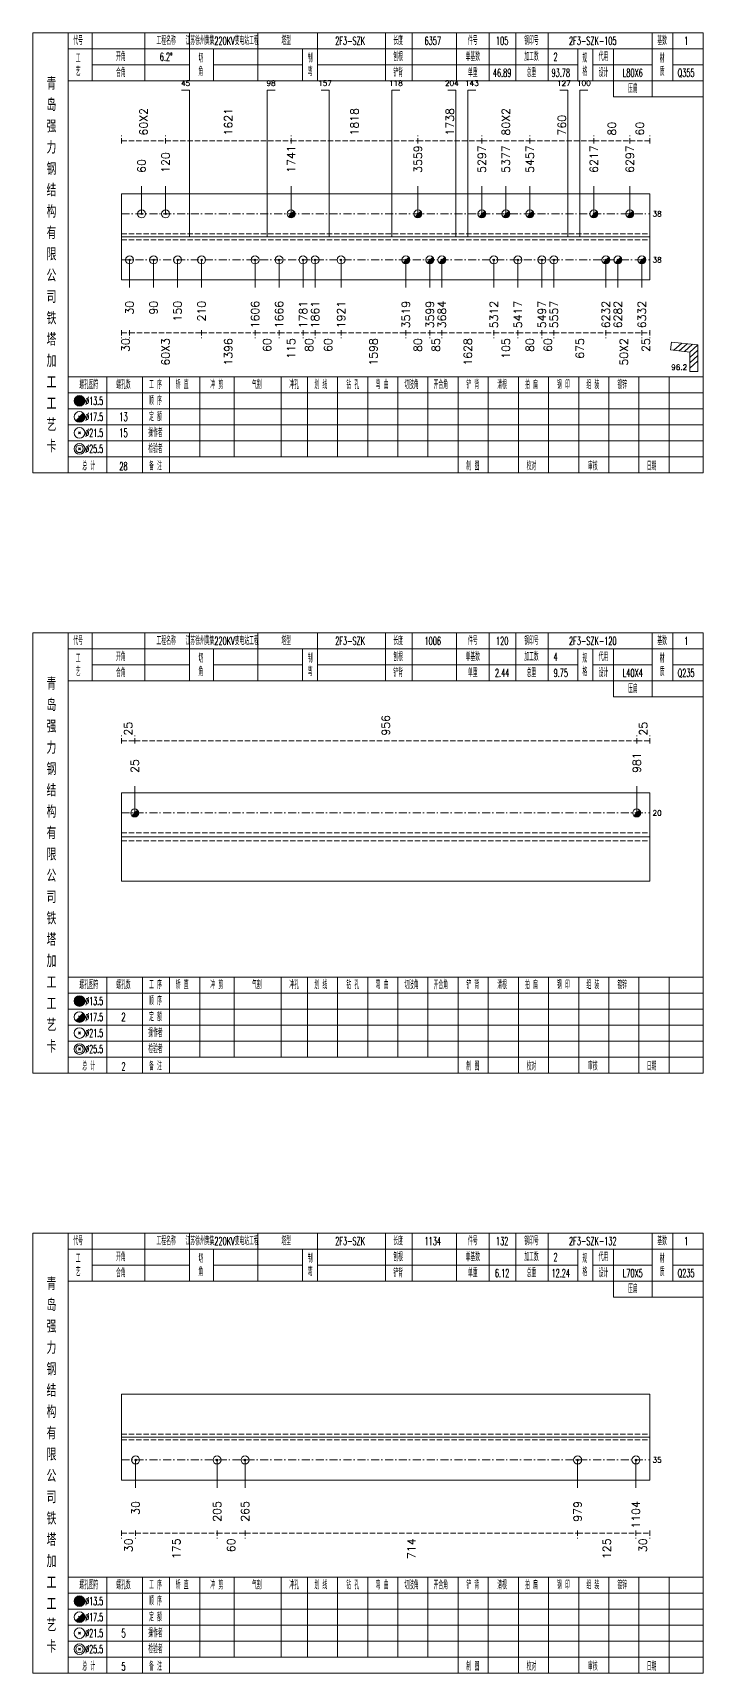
# Model space of a CAD drawing. Extents: x 0 to 4623, y -1159 to 4890.
# Drawn here: x 1246 to 1497, y 4275 to 4890 of the extents above; entities that cross this region are included whole.
import ezdxf
from ezdxf.enums import TextEntityAlignment as Align

# ---------------------------------------------------------------- set-up
doc = ezdxf.new("R2010")
doc.units = 0
doc.header["$MEASUREMENT"] = 0
doc.linetypes.add('一点画线', pattern=[5.2, 3, -1, 0.2, -1])
doc.linetypes.add('虚线', pattern=[2.75, 2, -0.75])
doc.layers.get('0').update_dxf_attribs({"linetype": 'CONTINUOUS', "lineweight": 25})
for name, color, linetype, lineweight in [('1', 7, 'CONTINUOUS', 25), ('2', 7, 'CONTINUOUS', 25), ('4', 7, 'CONTINUOUS', 25), ('5', 7, 'CONTINUOUS', 25)]:
    doc.layers.add(name, color=color, linetype=linetype, lineweight=lineweight)
doc.styles.get("Standard").update_dxf_attribs({"font": 'simplex.shx', "width": 0.7, "height": 3, "bigfont": 'gbhzfs.shx'})

# ---------------------------------------------------------------- blocks, each defined once
blk = doc.blocks.new('孔21.5')
at = {"layer": '5', "color": 7, "linetype": 'Continuous', "lineweight": 13}
for p, q in [((-0.2, -0.2), (0.2, 0.2)), ((-0.2, 0.2), (0.2, -0.2))]:
    blk.add_line(p, q, dxfattribs=at)
blk.add_circle((0, 0), 1, dxfattribs=at)
blk = doc.blocks.new('孔17.5')
at = {"layer": '5', "color": 7, "linetype": 'Continuous', "lineweight": 13}
for p, q in [((-0.707, -0.707), (0.707, 0.707)), ((-0.2, 0.2), (0.2, -0.2))]:
    blk.add_line(p, q, dxfattribs=at)
blk.add_circle((0, 0), 1, dxfattribs=at)
for radius in [0.9, 0.8, 0.7, 0.6, 0.5, 0.4, 0.3, 0.2, 0.1]:
    blk.add_arc((0, 0), radius, 225, 45, dxfattribs=at)

msp = doc.modelspace()

# ---------------------------------------------------------------- linework, layer by layer
at = {"color": 8, "linetype": '虚线', "lineweight": 9}
for p, q in [((1278.9, 4848.5), (1278.9, 4851.5)), ((1278.9, 4849.5), (1295.4, 4849.5)), ((1295.4, 4848.5), (1295.4, 4851.5)), ((1295.4, 4848.5), (1295.4, 4851.5)), ((1295.4, 4849.5), (1342.447, 4849.5)), ((1342.447, 4848.5), (1342.447, 4851.5)), ((1342.447, 4848.5), (1342.447, 4851.5)), ((1342.447, 4849.5), (1390, 4849.5)), ((1390, 4848.5), (1390, 4851.5)), ((1390, 4848.5), (1390, 4851.5)), ((1390, 4849.5), (1414, 4849.5)), ((1414, 4848.5), (1414, 4851.5)), ((1414, 4848.5), (1414, 4851.5)), ((1414, 4849.5), (1432, 4849.5)), ((1432, 4848.5), (1432, 4851.5)), ((1432, 4848.5), (1432, 4851.5)), ((1432, 4849.5), (1456, 4849.5)), ((1456, 4848.5), (1456, 4851.5)), ((1456, 4848.5), (1456, 4851.5)), ((1456, 4849.5), (1469.5, 4849.5)), ((1469.5, 4848.5), (1469.5, 4851.5)), ((1469.5, 4848.5), (1469.5, 4851.5)), ((1469.5, 4849.5), (1477, 4849.5)), ((1477, 4848.5), (1477, 4851.5)), ((1278.9, 4778.5), (1278.9, 4775.5)), ((1278.9, 4777.5), (1281.9, 4777.5)), ((1281.9, 4778.5), (1281.9, 4775.5)), ((1281.9, 4778.5), (1281.9, 4775.5)), ((1281.9, 4777.5), (1308.9, 4777.5)), ((1308.9, 4778.5), (1308.9, 4775.5)), ((1308.9, 4778.5), (1308.9, 4775.5)), ((1308.9, 4777.5), (1328.947, 4777.5)), ((1328.947, 4778.5), (1328.947, 4775.5)), ((1328.947, 4778.5), (1328.947, 4775.5)), ((1328.947, 4777.5), (1337.947, 4777.5)), ((1337.947, 4778.5), (1337.947, 4775.5)), ((1337.947, 4778.5), (1337.947, 4775.5)), ((1337.947, 4777.5), (1346.947, 4777.5)), ((1346.947, 4778.5), (1346.947, 4775.5)), ((1346.947, 4778.5), (1346.947, 4775.5)), ((1346.947, 4777.5), (1351.447, 4777.5)), ((1351.447, 4778.5), (1351.447, 4775.5)), ((1351.447, 4778.5), (1351.447, 4775.5)), ((1351.447, 4777.5), (1361.197, 4777.5)), ((1361.197, 4778.5), (1361.197, 4775.5)), ((1361.197, 4778.5), (1361.197, 4775.5)), ((1361.197, 4777.5), (1385.5, 4777.5)), ((1385.5, 4778.5), (1385.5, 4775.5)), ((1385.5, 4778.5), (1385.5, 4775.5)), ((1385.5, 4777.5), (1394.5, 4777.5)), ((1394.5, 4778.5), (1394.5, 4775.5)), ((1394.5, 4778.5), (1394.5, 4775.5)), ((1394.5, 4777.5), (1399, 4777.5)), ((1399, 4778.5), (1399, 4775.5)), ((1399, 4778.5), (1399, 4775.5)), ((1399, 4777.5), (1418.5, 4777.5)), ((1418.5, 4778.5), (1418.5, 4775.5)), ((1418.5, 4778.5), (1418.5, 4775.5)), ((1418.5, 4777.5), (1427.5, 4777.5)), ((1427.5, 4778.5), (1427.5, 4775.5)), ((1427.5, 4778.5), (1427.5, 4775.5)), ((1427.5, 4777.5), (1436.5, 4777.5)), ((1436.5, 4778.5), (1436.5, 4775.5)), ((1436.5, 4778.5), (1436.5, 4775.5)), ((1436.5, 4777.5), (1441, 4777.5)), ((1441, 4778.5), (1441, 4775.5)), ((1441, 4778.5), (1441, 4775.5)), ((1441, 4777.5), (1460.5, 4777.5)), ((1460.5, 4778.5), (1460.5, 4775.5)), ((1460.5, 4778.5), (1460.5, 4775.5)), ((1460.5, 4777.5), (1474, 4777.5)), ((1474, 4778.5), (1474, 4775.5)), ((1474, 4778.5), (1474, 4775.5)), ((1474, 4777.5), (1477, 4777.5)), ((1477, 4778.5), (1477, 4775.5)), ((1278.9, 4623.5), (1278.9, 4626.5)), ((1283.823, 4623.5), (1283.823, 4626.5)), ((1283.823, 4623.5), (1283.823, 4626.5)), ((1472.077, 4623.5), (1472.077, 4626.5)), ((1472.077, 4623.5), (1472.077, 4626.5)), ((1477, 4623.5), (1477, 4626.5)), ((1278.9, 4624.5), (1283.823, 4624.5)), ((1283.823, 4624.5), (1472.077, 4624.5)), ((1472.077, 4624.5), (1477, 4624.5)), ((1278.9, 4328.5), (1278.9, 4325.5)), ((1278.9, 4327.5), (1284.141, 4327.5)), ((1284.141, 4328.5), (1284.141, 4325.5)), ((1284.141, 4328.5), (1284.141, 4325.5)), ((1284.141, 4327.5), (1314.712, 4327.5)), ((1314.712, 4328.5), (1314.712, 4325.5)), ((1314.712, 4328.5), (1314.712, 4325.5)), ((1314.712, 4327.5), (1325.193, 4327.5)), ((1325.193, 4328.5), (1325.193, 4325.5)), ((1325.193, 4328.5), (1325.193, 4325.5)), ((1325.193, 4327.5), (1449.923, 4327.5)), ((1449.923, 4328.5), (1449.923, 4325.5)), ((1449.923, 4328.5), (1449.923, 4325.5)), ((1449.923, 4327.5), (1471.759, 4327.5)), ((1471.759, 4328.5), (1471.759, 4325.5)), ((1471.759, 4328.5), (1471.759, 4325.5)), ((1471.759, 4327.5), (1477, 4327.5)), ((1477, 4328.5), (1477, 4325.5))]:
    msp.add_line(p, q, dxfattribs=at)
at = {"color": 7, "linetype": 'Continuous', "lineweight": 18}
for p, q in [((1278.9, 4829.625), (1278.9, 4797.375)), ((1278.9, 4829.625), (1477, 4829.625)), ((1477, 4829.625), (1477, 4797.375)), ((1278.9, 4813.5), (1477, 4813.5)), ((1278.9, 4605), (1278.9, 4572)), ((1278.9, 4605), (1477, 4605)), ((1477, 4605), (1477, 4572)), ((1278.9, 4588.5), (1477, 4588.5)), ((1278.9, 4379.571), (1278.9, 4347.429)), ((1278.9, 4379.571), (1477, 4379.571)), ((1477, 4379.571), (1477, 4347.429)), ((1278.9, 4363.5), (1477, 4363.5))]:
    msp.add_line(p, q, dxfattribs=at)
at = {"color": 7, "linetype": 'Continuous', "lineweight": 13}
for p, q in [((1286.4, 4822.125), (1286.4, 4832.5)), ((1295.4, 4822.125), (1295.4, 4832.5)), ((1342.447, 4822.125), (1342.447, 4832.5)), ((1390, 4822.125), (1390, 4832.5)), ((1414, 4822.125), (1414, 4832.5)), ((1423, 4822.125), (1423, 4832.5)), ((1432, 4822.125), (1432, 4832.5)), ((1456, 4822.125), (1456, 4832.5)), ((1469.5, 4822.125), (1469.5, 4832.5)), ((1281.9, 4804.875), (1281.9, 4794.5)), ((1290.9, 4804.875), (1290.9, 4794.5)), ((1299.9, 4804.875), (1299.9, 4794.5)), ((1308.9, 4804.875), (1308.9, 4794.5)), ((1328.947, 4804.875), (1328.947, 4794.5)), ((1337.947, 4804.875), (1337.947, 4794.5)), ((1346.947, 4804.875), (1346.947, 4794.5)), ((1351.447, 4804.875), (1351.447, 4794.5)), ((1361.197, 4804.875), (1361.197, 4794.5)), ((1385.5, 4804.875), (1385.5, 4794.5)), ((1394.5, 4804.875), (1394.5, 4794.5)), ((1399, 4804.875), (1399, 4794.5)), ((1418.5, 4804.875), (1418.5, 4794.5)), ((1427.5, 4804.875), (1427.5, 4794.5)), ((1436.5, 4804.875), (1436.5, 4794.5)), ((1441, 4804.875), (1441, 4794.5)), ((1460.5, 4804.875), (1460.5, 4794.5)), ((1465, 4804.875), (1465, 4794.5)), ((1474, 4804.875), (1474, 4794.5)), ((1283.823, 4597.5), (1283.823, 4607.5)), ((1472.077, 4597.5), (1472.077, 4607.5)), ((1284.141, 4354.929), (1284.141, 4344.5)), ((1314.712, 4354.929), (1314.712, 4344.5)), ((1325.193, 4354.929), (1325.193, 4344.5)), ((1449.923, 4354.929), (1449.923, 4344.5)), ((1471.759, 4354.929), (1471.759, 4344.5))]:
    msp.add_line(p, q, dxfattribs=at)
at = {"color": 3, "linetype": '一点画线', "lineweight": 13}
for p, q in [((1278.9, 4822.125), (1477, 4822.125)), ((1278.9, 4804.875), (1477, 4804.875)), ((1278.9, 4597.5), (1477, 4597.5)), ((1278.9, 4354.929), (1477, 4354.929))]:
    msp.add_line(p, q, dxfattribs=at)
at = {"color": 1, "linetype": '虚线', "lineweight": 18}
for p, q in [((1278.9, 4814.625), (1477, 4814.625)), ((1278.9, 4812.375), (1477, 4812.375)), ((1278.9, 4590), (1477, 4590)), ((1278.9, 4587), (1477, 4587)), ((1278.9, 4364.571), (1477, 4364.571)), ((1278.9, 4362.429), (1477, 4362.429))]:
    msp.add_line(p, q, dxfattribs=at)
at = {"layer": '1', "color": 7, "linetype": 'Continuous', "lineweight": 18}
for p, q in [((1278.9, 4797.375), (1477, 4797.375)), ((1278.9, 4572), (1477, 4572)), ((1278.9, 4347.429), (1477, 4347.429))]:
    msp.add_line(p, q, dxfattribs=at)
at = {"layer": '2', "color": 7, "linetype": 'Continuous', "lineweight": 13}
for p, q in [((1304.4, 4868.5), (1301.4, 4868.5)), ((1304.4, 4813.5), (1304.4, 4868.5)), ((1333.447, 4813.5), (1333.447, 4868.5)), ((1333.447, 4868.5), (1336.447, 4868.5)), ((1356.697, 4868.5), (1353.697, 4868.5)), ((1356.697, 4813.5), (1356.697, 4868.5)), ((1380.25, 4813.5), (1380.25, 4868.5)), ((1380.25, 4868.5), (1383.25, 4868.5)), ((1404.25, 4868.5), (1401.25, 4868.5)), ((1404.25, 4813.5), (1404.25, 4868.5)), ((1408.75, 4813.5), (1408.75, 4868.5)), ((1408.75, 4868.5), (1411.75, 4868.5)), ((1446.25, 4868.5), (1443.25, 4868.5)), ((1446.25, 4813.5), (1446.25, 4868.5)), ((1450.75, 4813.5), (1450.75, 4868.5)), ((1450.75, 4868.5), (1453.75, 4868.5)), ((1485.058, 4774.08), (1484.734, 4771.098)), ((1495, 4773), (1485.058, 4774.08)), ((1486.035, 4770.956), (1489.035, 4773.648)), ((1488.023, 4770.74), (1491.023, 4773.432)), ((1490.012, 4770.524), (1493.012, 4773.216)), ((1492, 4770.308), (1495, 4773)), ((1495, 4763), (1495, 4773)), ((1484.734, 4771.098), (1492, 4770.308)), ((1492, 4768.308), (1495, 4771)), ((1492, 4770.308), (1492, 4763)), ((1492, 4766.308), (1495, 4769)), ((1492, 4764.308), (1495, 4767)), ((1492, 4763), (1495, 4763))]:
    msp.add_line(p, q, dxfattribs=at)
at = {"layer": '4', "color": 1, "linetype": 'Continuous', "lineweight": 18}
for p, q in [((1258.9, 4725), (1258.9, 4890)), ((1267.8, 4872), (1267.8, 4890)), ((1287.6, 4872), (1287.6, 4890)), ((1304.4, 4872), (1304.4, 4890)), ((1330, 4872), (1330, 4890)), ((1352.3, 4872), (1352.3, 4890)), ((1377.8, 4872), (1377.8, 4890)), ((1387.8, 4872), (1387.8, 4890)), ((1404.5, 4872), (1404.5, 4890)), ((1416.7, 4872), (1416.7, 4890)), ((1426.7, 4872), (1426.7, 4890)), ((1438.9, 4872), (1438.9, 4890)), ((1477.8, 4866), (1477.8, 4890)), ((1485.6, 4872), (1485.6, 4890)), ((1258.9, 4884), (1497, 4884)), ((1313.4, 4872), (1313.4, 4884)), ((1346.7, 4872), (1346.7, 4884)), ((1450, 4872), (1450, 4884)), ((1455.6, 4872), (1455.6, 4884)), ((1463.4, 4866), (1463.4, 4884)), ((1267.8, 4878), (1304.4, 4878)), ((1313.4, 4878), (1346.7, 4878)), ((1352.3, 4878), (1450, 4878)), ((1455.6, 4878), (1477.8, 4878)), ((1485.6, 4878), (1497, 4878)), ((1258.9, 4872), (1497, 4872)), ((1463.4, 4866), (1497, 4866)), ((1258.9, 4761), (1497, 4761)), ((1273.4, 4725), (1273.4, 4761)), ((1286.7, 4725), (1286.7, 4761)), ((1296.8, 4725), (1296.8, 4761)), ((1308.2, 4731), (1308.2, 4761)), ((1321.1, 4731), (1321.1, 4761)), ((1338.7, 4731), (1338.7, 4761)), ((1348.6, 4731), (1348.6, 4761)), ((1359.9, 4731), (1359.9, 4761)), ((1371.2, 4731), (1371.2, 4761)), ((1382.5, 4731), (1382.5, 4761)), ((1393.7, 4731), (1393.7, 4761)), ((1405.1, 4731), (1405.1, 4761)), ((1416.4, 4731), (1416.4, 4761)), ((1427.7, 4731), (1427.7, 4761)), ((1439, 4731), (1439, 4761)), ((1450.3, 4731), (1450.3, 4761)), ((1461.6, 4731), (1461.6, 4761)), ((1472.9, 4731), (1472.9, 4761)), ((1484.2, 4731), (1484.2, 4761)), ((1258.9, 4755), (1497, 4755)), ((1258.9, 4749), (1497, 4749)), ((1258.9, 4743), (1497, 4743)), ((1258.9, 4737), (1497, 4737)), ((1258.9, 4731), (1497, 4731)), ((1405.1, 4725), (1405.1, 4731)), ((1416.4, 4725), (1416.4, 4731)), ((1427.7, 4725), (1427.7, 4731)), ((1439, 4725), (1439, 4731)), ((1450.3, 4725), (1450.3, 4731)), ((1461.6, 4725), (1461.6, 4731)), ((1472.9, 4725), (1472.9, 4731)), ((1484.2, 4725), (1484.2, 4731)), ((1258.9, 4500), (1258.9, 4665)), ((1267.8, 4647), (1267.8, 4665)), ((1287.6, 4647), (1287.6, 4665)), ((1304.4, 4647), (1304.4, 4665)), ((1330, 4647), (1330, 4665)), ((1352.3, 4647), (1352.3, 4665)), ((1377.8, 4647), (1377.8, 4665)), ((1387.8, 4647), (1387.8, 4665)), ((1404.5, 4647), (1404.5, 4665)), ((1416.7, 4647), (1416.7, 4665)), ((1426.7, 4647), (1426.7, 4665)), ((1438.9, 4647), (1438.9, 4665)), ((1477.8, 4641), (1477.8, 4665)), ((1485.6, 4647), (1485.6, 4665)), ((1258.9, 4659), (1497, 4659)), ((1313.4, 4647), (1313.4, 4659)), ((1346.7, 4647), (1346.7, 4659)), ((1450, 4647), (1450, 4659)), ((1455.6, 4647), (1455.6, 4659)), ((1463.4, 4641), (1463.4, 4659)), ((1267.8, 4653), (1304.4, 4653)), ((1313.4, 4653), (1346.7, 4653)), ((1352.3, 4653), (1450, 4653)), ((1455.6, 4653), (1477.8, 4653)), ((1485.6, 4653), (1497, 4653)), ((1258.9, 4647), (1497, 4647)), ((1463.4, 4641), (1497, 4641)), ((1258.9, 4536), (1497, 4536)), ((1273.4, 4500), (1273.4, 4536)), ((1286.7, 4500), (1286.7, 4536)), ((1296.8, 4500), (1296.8, 4536)), ((1308.2, 4506), (1308.2, 4536)), ((1321.1, 4506), (1321.1, 4536)), ((1338.7, 4506), (1338.7, 4536)), ((1348.6, 4506), (1348.6, 4536)), ((1359.9, 4506), (1359.9, 4536)), ((1371.2, 4506), (1371.2, 4536)), ((1382.5, 4506), (1382.5, 4536)), ((1393.7, 4506), (1393.7, 4536)), ((1405.1, 4506), (1405.1, 4536)), ((1416.4, 4506), (1416.4, 4536)), ((1427.7, 4506), (1427.7, 4536)), ((1439, 4506), (1439, 4536)), ((1450.3, 4506), (1450.3, 4536)), ((1461.6, 4506), (1461.6, 4536)), ((1472.9, 4506), (1472.9, 4536)), ((1484.2, 4506), (1484.2, 4536)), ((1258.9, 4530), (1497, 4530)), ((1258.9, 4524), (1497, 4524)), ((1258.9, 4518), (1497, 4518)), ((1258.9, 4512), (1497, 4512)), ((1258.9, 4506), (1497, 4506)), ((1405.1, 4500), (1405.1, 4506)), ((1416.4, 4500), (1416.4, 4506)), ((1427.7, 4500), (1427.7, 4506)), ((1439, 4500), (1439, 4506)), ((1450.3, 4500), (1450.3, 4506)), ((1461.6, 4500), (1461.6, 4506)), ((1472.9, 4500), (1472.9, 4506)), ((1484.2, 4500), (1484.2, 4506)), ((1258.9, 4275), (1258.9, 4440)), ((1267.8, 4422), (1267.8, 4440)), ((1287.6, 4422), (1287.6, 4440)), ((1304.4, 4422), (1304.4, 4440)), ((1330, 4422), (1330, 4440)), ((1352.3, 4422), (1352.3, 4440)), ((1377.8, 4422), (1377.8, 4440)), ((1387.8, 4422), (1387.8, 4440)), ((1404.5, 4422), (1404.5, 4440)), ((1416.7, 4422), (1416.7, 4440)), ((1426.7, 4422), (1426.7, 4440)), ((1438.9, 4422), (1438.9, 4440)), ((1477.8, 4416), (1477.8, 4440)), ((1485.6, 4422), (1485.6, 4440)), ((1258.9, 4434), (1497, 4434)), ((1267.8, 4428), (1304.4, 4428)), ((1313.4, 4422), (1313.4, 4434)), ((1313.4, 4428), (1346.7, 4428)), ((1346.7, 4422), (1346.7, 4434)), ((1352.3, 4428), (1450, 4428)), ((1450, 4422), (1450, 4434)), ((1455.6, 4422), (1455.6, 4434)), ((1455.6, 4428), (1477.8, 4428)), ((1463.4, 4416), (1463.4, 4434)), ((1485.6, 4428), (1497, 4428)), ((1258.9, 4422), (1497, 4422)), ((1463.4, 4416), (1497, 4416)), ((1258.9, 4311), (1497, 4311)), ((1258.9, 4305), (1497, 4305)), ((1273.4, 4275), (1273.4, 4311)), ((1286.7, 4275), (1286.7, 4311)), ((1296.8, 4275), (1296.8, 4311)), ((1308.2, 4281), (1308.2, 4311)), ((1321.1, 4281), (1321.1, 4311)), ((1338.7, 4281), (1338.7, 4311)), ((1348.6, 4281), (1348.6, 4311)), ((1359.9, 4281), (1359.9, 4311)), ((1371.2, 4281), (1371.2, 4311)), ((1382.5, 4281), (1382.5, 4311)), ((1393.7, 4281), (1393.7, 4311)), ((1405.1, 4281), (1405.1, 4311)), ((1416.4, 4281), (1416.4, 4311)), ((1427.7, 4281), (1427.7, 4311)), ((1439, 4281), (1439, 4311)), ((1450.3, 4281), (1450.3, 4311)), ((1461.6, 4281), (1461.6, 4311)), ((1472.9, 4281), (1472.9, 4311)), ((1484.2, 4281), (1484.2, 4311)), ((1258.9, 4299), (1497, 4299)), ((1258.9, 4293), (1497, 4293)), ((1258.9, 4287), (1497, 4287)), ((1258.9, 4281), (1497, 4281)), ((1405.1, 4275), (1405.1, 4281)), ((1416.4, 4275), (1416.4, 4281)), ((1427.7, 4275), (1427.7, 4281)), ((1439, 4275), (1439, 4281)), ((1450.3, 4275), (1450.3, 4281)), ((1461.6, 4275), (1461.6, 4281)), ((1472.9, 4275), (1472.9, 4281)), ((1484.2, 4275), (1484.2, 4281))]:
    msp.add_line(p, q, dxfattribs=at)
at = {"layer": '4', "color": 7, "linetype": 'Continuous', "lineweight": 13}
for p, q in [((1262.9, 4751.8), (1263.3, 4752.2)), ((1263.3, 4751.8), (1262.9, 4752.2)), ((1261.686, 4744.586), (1264.514, 4747.414)), ((1262.7, 4746.4), (1263.5, 4745.6)), ((1262.7, 4739.6), (1263.5, 4740.4)), ((1262.7, 4740.4), (1263.5, 4739.6)), ((1262.7, 4733.6), (1263.5, 4734.4)), ((1262.7, 4734.4), (1263.5, 4733.6)), ((1262.9, 4526.8), (1263.3, 4527.2)), ((1263.3, 4526.8), (1262.9, 4527.2)), ((1261.686, 4519.586), (1264.514, 4522.414)), ((1262.7, 4521.4), (1263.5, 4520.6)), ((1262.7, 4514.6), (1263.5, 4515.4)), ((1262.7, 4515.4), (1263.5, 4514.6)), ((1262.7, 4508.6), (1263.5, 4509.4)), ((1262.7, 4509.4), (1263.5, 4508.6)), ((1262.9, 4301.8), (1263.3, 4302.2)), ((1263.3, 4301.8), (1262.9, 4302.2)), ((1261.686, 4294.586), (1264.514, 4297.414)), ((1262.7, 4296.4), (1263.5, 4295.6)), ((1262.7, 4289.6), (1263.5, 4290.4)), ((1262.7, 4290.4), (1263.5, 4289.6)), ((1262.7, 4283.6), (1263.5, 4284.4)), ((1262.7, 4284.4), (1263.5, 4283.6))]:
    msp.add_line(p, q, dxfattribs=at)
at = {"layer": '4', "color": 1, "linetype": 'Continuous', "lineweight": 18}
for points in [[(1245.6, 4890), (1245.6, 4725), (1497, 4725), (1497, 4890)], [(1245.6, 4665), (1245.6, 4500), (1497, 4500), (1497, 4665)], [(1245.6, 4440), (1245.6, 4275), (1497, 4275), (1497, 4440)]]:
    msp.add_lwpolyline(points, close=True, dxfattribs=at)
at = {"layer": '4', "color": 7, "linetype": 'Continuous', "lineweight": 13}
for centre, radius in [((1263.1, 4752), 2), ((1263.1, 4746), 2), ((1263.1, 4752), 1.8), ((1263.1, 4752), 1.6), ((1263.1, 4752), 1.4), ((1263.1, 4752), 1.2), ((1263.1, 4752), 1), ((1263.1, 4752), 0.8), ((1263.1, 4752), 0.6), ((1263.1, 4752), 0.4), ((1263.1, 4752), 0.2), ((1263.1, 4740), 2), ((1263.1, 4734), 2), ((1263.1, 4734), 1.4), ((1263.1, 4527), 2), ((1263.1, 4527), 1.8), ((1263.1, 4527), 1.6), ((1263.1, 4527), 1.4), ((1263.1, 4527), 1.2), ((1263.1, 4527), 1), ((1263.1, 4527), 0.8), ((1263.1, 4527), 0.6), ((1263.1, 4527), 0.4), ((1263.1, 4527), 0.2), ((1263.1, 4521), 2), ((1263.1, 4515), 2), ((1263.1, 4509), 2), ((1263.1, 4509), 1.4), ((1263.1, 4302), 2), ((1263.1, 4302), 1.8), ((1263.1, 4302), 1.6), ((1263.1, 4302), 1.4), ((1263.1, 4302), 1.2), ((1263.1, 4302), 1), ((1263.1, 4302), 0.8), ((1263.1, 4302), 0.6), ((1263.1, 4302), 0.4), ((1263.1, 4302), 0.2), ((1263.1, 4296), 2), ((1263.1, 4290), 2), ((1263.1, 4284), 2), ((1263.1, 4284), 1.4)]:
    msp.add_circle(centre, radius, dxfattribs=at)
for centre, radius in [((1263.1, 4746), 1.8), ((1263.1, 4746), 1.6), ((1263.1, 4746), 1.4), ((1263.1, 4746), 1.2), ((1263.1, 4746), 1), ((1263.1, 4746), 0.8), ((1263.1, 4746), 0.6), ((1263.1, 4746), 0.4), ((1263.1, 4746), 0.2), ((1263.1, 4521), 1.8), ((1263.1, 4521), 1.6), ((1263.1, 4521), 1.4), ((1263.1, 4521), 1.2), ((1263.1, 4521), 1), ((1263.1, 4521), 0.8), ((1263.1, 4521), 0.6), ((1263.1, 4521), 0.4), ((1263.1, 4521), 0.2), ((1263.1, 4296), 1.8), ((1263.1, 4296), 1.6), ((1263.1, 4296), 1.4), ((1263.1, 4296), 1.2), ((1263.1, 4296), 1), ((1263.1, 4296), 0.8), ((1263.1, 4296), 0.6), ((1263.1, 4296), 0.4), ((1263.1, 4296), 0.2)]:
    msp.add_arc(centre, radius, 225, 45, dxfattribs=at)

# ---------------------------------------------------------------- block references
at = {"color": 7, "linetype": 'Continuous', "lineweight": 13, "xscale": 1.5, "yscale": 1.5, "zscale": 1.5}
for name, p in [('孔21.5', (1286.4, 4822.125)), ('孔21.5', (1295.4, 4822.125)), ('孔17.5', (1342.447, 4822.125)), ('孔17.5', (1390, 4822.125)), ('孔17.5', (1414, 4822.125)), ('孔17.5', (1423, 4822.125)), ('孔17.5', (1432, 4822.125)), ('孔17.5', (1456, 4822.125)), ('孔17.5', (1469.5, 4822.125)), ('孔17.5', (1283.823, 4597.5)), ('孔17.5', (1472.077, 4597.5))]:
    msp.add_blockref(name, p, dxfattribs=at)
at = {"layer": '1', "color": 7, "linetype": 'Continuous', "lineweight": 13, "xscale": 1.5, "yscale": 1.5, "zscale": 1.5}
for name, p in [('孔21.5', (1281.9, 4804.875)), ('孔21.5', (1290.9, 4804.875)), ('孔21.5', (1299.9, 4804.875)), ('孔21.5', (1308.9, 4804.875)), ('孔21.5', (1328.947, 4804.875)), ('孔21.5', (1337.947, 4804.875)), ('孔21.5', (1346.947, 4804.875)), ('孔21.5', (1351.447, 4804.875)), ('孔21.5', (1361.197, 4804.875)), ('孔17.5', (1385.5, 4804.875)), ('孔17.5', (1394.5, 4804.875)), ('孔17.5', (1399, 4804.875)), ('孔21.5', (1418.5, 4804.875)), ('孔21.5', (1427.5, 4804.875)), ('孔21.5', (1436.5, 4804.875)), ('孔21.5', (1441, 4804.875)), ('孔17.5', (1460.5, 4804.875)), ('孔17.5', (1465, 4804.875)), ('孔17.5', (1474, 4804.875)), ('孔21.5', (1284.141, 4354.929)), ('孔21.5', (1314.712, 4354.929)), ('孔21.5', (1325.193, 4354.929)), ('孔21.5', (1449.923, 4354.929)), ('孔21.5', (1471.759, 4354.929))]:
    msp.add_blockref(name, p, dxfattribs=at)

# ---------------------------------------------------------------- texts
at = {"color": 8, "linetype": 'Continuous', "lineweight": 9}
for s, p in [('60X2', (1287.15, 4851.5)), ('1621', (1318.923, 4851.5)), ('1818', (1366.223, 4851.5)), ('1738', (1402, 4851.5)), ('80X2', (1423, 4851.5)), ('760', (1444, 4851.5)), ('80', (1462.75, 4851.5)), ('60', (1473.25, 4851.5)), ('25', (1281.361, 4626.5)), ('956', (1377.95, 4626.5)), ('25', (1474.539, 4626.5))]:
    msp.add_text(s, height=3, rotation=90, dxfattribs=at).set_placement(p, align=Align.MIDDLE_LEFT)
at = {"color": 7, "linetype": 'Continuous', "lineweight": 13}
for s, p in [('1741', (1342.447, 4837.5)), ('3559', (1390, 4837.5)), ('5297', (1414, 4837.5)), ('5377', (1423, 4837.5)), ('5457', (1432, 4837.5)), ('6217', (1456, 4837.5)), ('6297', (1469.5, 4837.5)), ('60', (1286.4, 4837.5)), ('120', (1295.4, 4837.5)), ('981', (1472.077, 4612.5)), ('25', (1283.823, 4612.5))]:
    msp.add_text(s, height=3, rotation=90, dxfattribs=at).set_placement(p, align=Align.MIDDLE_LEFT)
for s, p in [('38', (1478, 4822.125)), ('38', (1478, 4804.875)), ('20', (1478, 4597.5)), ('35', (1478, 4354.929))]:
    msp.add_text(s, height=2, dxfattribs=at).set_placement(p, align=Align.MIDDLE_LEFT)
at = {"color": 8, "linetype": 'Continuous', "lineweight": 9}
for s, p in [('30', (1280.4, 4775.5)), ('60X3', (1295.4, 4775.5)), ('1396', (1318.923, 4775.5)), ('60', (1333.447, 4775.5)), ('115', (1342.447, 4775.5)), ('80', (1349.197, 4775.5)), ('60', (1356.322, 4775.5)), ('1598', (1373.348, 4775.5)), ('80', (1390, 4775.5)), ('85', (1396.75, 4775.5)), ('1628', (1408.75, 4775.5)), ('105', (1423, 4775.5)), ('80', (1432, 4775.5)), ('60', (1438.75, 4775.5)), ('675', (1450.75, 4775.5)), ('50X2', (1467.25, 4775.5)), ('25', (1475.5, 4775.5)), ('30', (1281.52, 4325.5)), ('175', (1299.426, 4325.5)), ('60', (1319.952, 4325.5)), ('714', (1387.558, 4325.5)), ('125', (1460.841, 4325.5)), ('30', (1474.38, 4325.5))]:
    msp.add_text(s, height=3, rotation=90, dxfattribs=at).set_placement(p, align=Align.MIDDLE_RIGHT)
at = {"layer": '1', "color": 7, "linetype": 'Continuous', "lineweight": 13}
for s, p in [('30', (1281.9, 4789.5)), ('90', (1290.9, 4789.5)), ('150', (1299.9, 4789.5)), ('210', (1308.9, 4789.5)), ('1606', (1328.947, 4789.5)), ('1666', (1337.947, 4789.5)), ('1781', (1346.947, 4789.5)), ('1861', (1351.447, 4789.5)), ('1921', (1361.197, 4789.5)), ('3519', (1385.5, 4789.5)), ('3599', (1394.5, 4789.5)), ('3684', (1399, 4789.5)), ('5312', (1418.5, 4789.5)), ('5417', (1427.5, 4789.5)), ('5497', (1436.5, 4789.5)), ('5557', (1441, 4789.5)), ('6232', (1460.5, 4789.5)), ('6282', (1465, 4789.5)), ('6332', (1474, 4789.5)), ('30', (1284.141, 4339.5)), ('205', (1314.712, 4339.5)), ('265', (1325.193, 4339.5)), ('979', (1449.923, 4339.5)), ('1104', (1471.759, 4339.5))]:
    msp.add_text(s, height=3, rotation=90, dxfattribs=at).set_placement(p, align=Align.MIDDLE_RIGHT)
at = {"layer": '2', "color": 7, "linetype": 'Continuous', "lineweight": 13}
for s, p in [('45', (1302.9, 4869.5)), ('98', (1334.947, 4869.5)), ('157', (1355.197, 4869.5)), ('118', (1381.75, 4869.5)), ('204', (1402.75, 4869.5)), ('143', (1410.25, 4869.5)), ('127', (1444.75, 4869.5)), ('100', (1452.25, 4869.5))]:
    msp.add_text(s, height=2, dxfattribs=at).set_placement(p, align=Align.BOTTOM_CENTER)
msp.add_text('96.2', height=2, dxfattribs=at).set_placement((1491, 4763), align=Align.BOTTOM_RIGHT)
at = {"layer": '4', "color": 1, "linetype": 'Continuous', "lineweight": 13}
for s, height, width, p in [('代号', 3, 0.6, (1262.6, 4887)), ('工程名称', 3, 0.6, (1295.6, 4887)), ('江苏徐州黄集220KV变电站工程', 3, 0.6, (1316.6, 4887)), ('塔型', 3, 0.6, (1340.6, 4887)), ('2F3-SZK', 3, 0.6, (1364.6, 4887)), ('长度', 3, 0.6, (1382.6, 4887)), ('6357', 3, 0.6, (1395.6, 4887)), ('件号', 3, 0.6, (1410.6, 4887)), ('105', 3, 0.6, (1421.6, 4887)), ('钢印号', 3, 0.6, (1432.6, 4887)), ('2F3-SZK-105', 3, 0.6, (1455.6, 4887)), ('基数', 3, 0.6, (1481.6, 4887)), ('1', 3, 0.6, (1490.6, 4887)), ('工', 3, 0.6, (1262.6, 4880.4)), ('艺', 3, 0.6, (1262.6, 4875.4)), ('开角', 3, 0.6, (1278.6, 4881)), ('6.2%%d', 3, 0.6, (1295.6, 4881)), ('切', 3, 0.6, (1308.6, 4880.4)), ('角', 3, 0.6, (1308.6, 4875.4)), ('制', 3, 0.6, (1349.6, 4880.4)), ('弯', 3, 0.6, (1349.6, 4875.4)), ('刨根', 3, 0.6, (1382.6, 4881)), ('单基数', 3, 0.6, (1410.6, 4881)), ('加工数', 3, 0.6, (1432.6, 4881)), ('2', 3, 0.6, (1441.6, 4881)), ('格', 3, 0.6, (1452.6, 4875.4)), ('规', 3, 0.6, (1452.6, 4880.4)), ('代用', 3, 0.6, (1459.6, 4881)), ('材', 3, 0.6, (1481.6, 4880.4)), ('质', 3, 0.6, (1481.6, 4875.4)), ('青', 4.6, 0.8, (1252.6, 4871)), ('合角', 3, 0.6, (1278.6, 4875)), ('铲背', 3, 0.6, (1382.6, 4875)), ('单重', 3, 0.6, (1410.6, 4875)), ('46.89', 3, 0.6, (1421.6, 4875)), ('总重', 3, 0.6, (1432.6, 4875)), ('93.78', 3, 0.6, (1443.6, 4875)), ('设计', 3, 0.6, (1459.6, 4875)), ('L80X6', 3, 0.6, (1470.6, 4875)), ('Q355', 3, 0.6, (1490.6, 4875)), ('岛', 4.6, 0.8, (1252.6, 4863)), ('压扁', 3, 0.6, (1470.6, 4869)), ('强', 4.6, 0.8, (1252.6, 4855)), ('力', 4.6, 0.8, (1252.6, 4847)), ('钢', 4.6, 0.8, (1252.6, 4839)), ('结', 4.6, 0.8, (1252.6, 4831)), ('构', 4.6, 0.8, (1252.6, 4823)), ('有', 4.6, 0.8, (1252.6, 4815)), ('限', 4.6, 0.8, (1252.6, 4807)), ('公', 4.6, 0.8, (1252.6, 4799)), ('司', 4.6, 0.8, (1252.6, 4791)), ('铁', 4.6, 0.8, (1252.6, 4783)), ('塔', 4.6, 0.8, (1252.6, 4775)), ('加', 4.6, 0.8, (1252.6, 4767)), ('工', 4.6, 0.8, (1252.6, 4759)), ('螺孔图符', 3, 0.6, (1266.6, 4758)), ('螺孔数', 3, 0.6, (1279.6, 4758)), ('工 序', 3, 0.6, (1291.6, 4758)), ('矫 直', 3, 0.6, (1301.6, 4758)), ('冲 剪', 3, 0.6, (1314.6, 4758)), ('气割', 3, 0.6, (1329.6, 4758)), ('冲孔', 3, 0.6, (1343.6, 4758)), ('划 线', 3, 0.6, (1353.6, 4758)), ('钻 孔', 3, 0.6, (1365.6, 4758)), ('弯 曲', 3, 0.6, (1376.6, 4758)), ('切肢角', 3, 0.6, (1387.6, 4758)), ('开合角', 3, 0.6, (1398.6, 4758)), ('铲 背', 3, 0.6, (1410.6, 4758)), ('清根', 3, 0.6, (1421.6, 4758)), ('拍 扁', 3, 0.6, (1432.6, 4758)), ('钢 印', 3, 0.6, (1444.6, 4758)), ('组 装', 3, 0.6, (1455.6, 4758)), ('镀锌', 3, 0.6, (1466.6, 4758)), ('工', 4.6, 0.8, (1252.6, 4751)), ('%%C13.5', 3, 0.5, (1268.6, 4752)), ('顺 序', 3, 0.6, (1291.6, 4752)), ('定 额', 3, 0.6, (1291.6, 4746)), ('艺', 4.6, 0.8, (1252.6, 4743)), ('%%C17.5', 3, 0.5, (1268.6, 4746)), ('13', 3.2, 0.6, (1279.6, 4746)), ('操作者', 3, 0.6, (1291.6, 4740)), ('卡', 4.6, 0.8, (1252.6, 4735)), ('%%C21.5', 3, 0.5, (1268.6, 4740)), ('%%C25.5', 3, 0.5, (1268.6, 4734)), ('15', 3.2, 0.6, (1279.6, 4740)), ('检验者', 3, 0.6, (1291.6, 4734)), ('总 计', 3, 0.6, (1266.6, 4727.5)), ('28', 3, 0.6, (1279.6, 4727.5)), ('备 注', 3, 0.6, (1291.6, 4727.5)), ('制 图', 3, 0.6, (1410.6, 4727.5)), ('校对', 3, 0.6, (1432.6, 4727.5)), ('审核', 3, 0.6, (1455.6, 4727.5)), ('日期', 3, 0.6, (1477.6, 4727.5)), ('代号', 3, 0.6, (1262.6, 4662)), ('工程名称', 3, 0.6, (1295.6, 4662)), ('江苏徐州黄集220KV变电站工程', 3, 0.6, (1316.6, 4662)), ('塔型', 3, 0.6, (1340.6, 4662)), ('2F3-SZK', 3, 0.6, (1364.6, 4662)), ('长度', 3, 0.6, (1382.6, 4662)), ('1006', 3, 0.6, (1395.6, 4662)), ('件号', 3, 0.6, (1410.6, 4662)), ('120', 3, 0.6, (1421.6, 4662)), ('钢印号', 3, 0.6, (1432.6, 4662)), ('2F3-SZK-120', 3, 0.6, (1455.6, 4662)), ('基数', 3, 0.6, (1481.6, 4662)), ('1', 3, 0.6, (1490.6, 4662)), ('工', 3, 0.6, (1262.6, 4655.4)), ('开角', 3, 0.6, (1278.6, 4656)), ('切', 3, 0.6, (1308.6, 4655.4)), ('制', 3, 0.6, (1349.6, 4655.4)), ('刨根', 3, 0.6, (1382.6, 4656)), ('单基数', 3, 0.6, (1410.6, 4656)), ('加工数', 3, 0.6, (1432.6, 4656)), ('4', 3, 0.6, (1441.6, 4656)), ('规', 3, 0.6, (1452.6, 4655.4)), ('代用', 3, 0.6, (1459.6, 4656)), ('材', 3, 0.6, (1481.6, 4655.4)), ('艺', 3, 0.6, (1262.6, 4650.4)), ('合角', 3, 0.6, (1278.6, 4650)), ('角', 3, 0.6, (1308.6, 4650.4)), ('弯', 3, 0.6, (1349.6, 4650.4)), ('铲背', 3, 0.6, (1382.6, 4650)), ('单重', 3, 0.6, (1410.6, 4650)), ('2.44', 3, 0.6, (1421.6, 4650)), ('总重', 3, 0.6, (1432.6, 4650)), ('9.75', 3, 0.6, (1443.6, 4650)), ('格', 3, 0.6, (1452.6, 4650.4)), ('设计', 3, 0.6, (1459.6, 4650)), ('L40X4', 3, 0.6, (1470.6, 4650)), ('质', 3, 0.6, (1481.6, 4650.4)), ('Q235', 3, 0.6, (1490.6, 4650)), ('青', 4.6, 0.8, (1252.6, 4646)), ('压扁', 3, 0.6, (1470.6, 4644)), ('岛', 4.6, 0.8, (1252.6, 4638)), ('强', 4.6, 0.8, (1252.6, 4630)), ('力', 4.6, 0.8, (1252.6, 4622)), ('钢', 4.6, 0.8, (1252.6, 4614)), ('结', 4.6, 0.8, (1252.6, 4606)), ('构', 4.6, 0.8, (1252.6, 4598)), ('有', 4.6, 0.8, (1252.6, 4590)), ('限', 4.6, 0.8, (1252.6, 4582)), ('公', 4.6, 0.8, (1252.6, 4574)), ('司', 4.6, 0.8, (1252.6, 4566)), ('铁', 4.6, 0.8, (1252.6, 4558)), ('塔', 4.6, 0.8, (1252.6, 4550)), ('加', 4.6, 0.8, (1252.6, 4542)), ('工', 4.6, 0.8, (1252.6, 4534)), ('螺孔图符', 3, 0.6, (1266.6, 4533)), ('螺孔数', 3, 0.6, (1279.6, 4533)), ('工 序', 3, 0.6, (1291.6, 4533)), ('矫 直', 3, 0.6, (1301.6, 4533)), ('冲 剪', 3, 0.6, (1314.6, 4533)), ('气割', 3, 0.6, (1329.6, 4533)), ('冲孔', 3, 0.6, (1343.6, 4533)), ('划 线', 3, 0.6, (1353.6, 4533)), ('钻 孔', 3, 0.6, (1365.6, 4533)), ('弯 曲', 3, 0.6, (1376.6, 4533)), ('切肢角', 3, 0.6, (1387.6, 4533)), ('开合角', 3, 0.6, (1398.6, 4533)), ('铲 背', 3, 0.6, (1410.6, 4533)), ('清根', 3, 0.6, (1421.6, 4533)), ('拍 扁', 3, 0.6, (1432.6, 4533)), ('钢 印', 3, 0.6, (1444.6, 4533)), ('组 装', 3, 0.6, (1455.6, 4533)), ('镀锌', 3, 0.6, (1466.6, 4533)), ('工', 4.6, 0.8, (1252.6, 4526)), ('%%C13.5', 3, 0.5, (1268.6, 4527)), ('顺 序', 3, 0.6, (1291.6, 4527)), ('艺', 4.6, 0.8, (1252.6, 4518)), ('%%C17.5', 3, 0.5, (1268.6, 4521)), ('2', 3.2, 0.6, (1279.6, 4521)), ('定 额', 3, 0.6, (1291.6, 4521)), ('%%C21.5', 3, 0.5, (1268.6, 4515)), ('操作者', 3, 0.6, (1291.6, 4515)), ('卡', 4.6, 0.8, (1252.6, 4510)), ('%%C25.5', 3, 0.5, (1268.6, 4509)), ('检验者', 3, 0.6, (1291.6, 4509)), ('总 计', 3, 0.6, (1266.6, 4502.5)), ('2', 3, 0.6, (1279.6, 4502.5)), ('备 注', 3, 0.6, (1291.6, 4502.5)), ('制 图', 3, 0.6, (1410.6, 4502.5)), ('校对', 3, 0.6, (1432.6, 4502.5)), ('审核', 3, 0.6, (1455.6, 4502.5)), ('日期', 3, 0.6, (1477.6, 4502.5)), ('代号', 3, 0.6, (1262.6, 4437)), ('工程名称', 3, 0.6, (1295.6, 4437)), ('江苏徐州黄集220KV变电站工程', 3, 0.6, (1316.6, 4437)), ('塔型', 3, 0.6, (1340.6, 4437)), ('2F3-SZK', 3, 0.6, (1364.6, 4437)), ('长度', 3, 0.6, (1382.6, 4437)), ('1134', 3, 0.6, (1395.6, 4437)), ('件号', 3, 0.6, (1410.6, 4437)), ('132', 3, 0.6, (1421.6, 4437)), ('钢印号', 3, 0.6, (1432.6, 4437)), ('2F3-SZK-132', 3, 0.6, (1455.6, 4437)), ('基数', 3, 0.6, (1481.6, 4437)), ('1', 3, 0.6, (1490.6, 4437)), ('工', 3, 0.6, (1262.6, 4430.4)), ('开角', 3, 0.6, (1278.6, 4431)), ('切', 3, 0.6, (1308.6, 4430.4)), ('制', 3, 0.6, (1349.6, 4430.4)), ('刨根', 3, 0.6, (1382.6, 4431)), ('单基数', 3, 0.6, (1410.6, 4431)), ('加工数', 3, 0.6, (1432.6, 4431)), ('2', 3, 0.6, (1441.6, 4431)), ('规', 3, 0.6, (1452.6, 4430.4)), ('代用', 3, 0.6, (1459.6, 4431)), ('材', 3, 0.6, (1481.6, 4430.4)), ('青', 4.6, 0.8, (1252.6, 4421)), ('艺', 3, 0.6, (1262.6, 4425.4)), ('合角', 3, 0.6, (1278.6, 4425)), ('角', 3, 0.6, (1308.6, 4425.4)), ('弯', 3, 0.6, (1349.6, 4425.4)), ('铲背', 3, 0.6, (1382.6, 4425)), ('单重', 3, 0.6, (1410.6, 4425)), ('6.12', 3, 0.6, (1421.6, 4425)), ('总重', 3, 0.6, (1432.6, 4425)), ('12.24', 3, 0.6, (1443.6, 4425)), ('格', 3, 0.6, (1452.6, 4425.4)), ('设计', 3, 0.6, (1459.6, 4425)), ('L70X5', 3, 0.6, (1470.6, 4425)), ('质', 3, 0.6, (1481.6, 4425.4)), ('Q235', 3, 0.6, (1490.6, 4425)), ('岛', 4.6, 0.8, (1252.6, 4413)), ('压扁', 3, 0.6, (1470.6, 4419)), ('强', 4.6, 0.8, (1252.6, 4405)), ('力', 4.6, 0.8, (1252.6, 4397)), ('钢', 4.6, 0.8, (1252.6, 4389)), ('结', 4.6, 0.8, (1252.6, 4381)), ('构', 4.6, 0.8, (1252.6, 4373)), ('有', 4.6, 0.8, (1252.6, 4365)), ('限', 4.6, 0.8, (1252.6, 4357)), ('公', 4.6, 0.8, (1252.6, 4349)), ('司', 4.6, 0.8, (1252.6, 4341)), ('铁', 4.6, 0.8, (1252.6, 4333)), ('塔', 4.6, 0.8, (1252.6, 4325)), ('加', 4.6, 0.8, (1252.6, 4317)), ('工', 4.6, 0.8, (1252.6, 4309)), ('螺孔图符', 3, 0.6, (1266.6, 4308)), ('螺孔数', 3, 0.6, (1279.6, 4308)), ('工 序', 3, 0.6, (1291.6, 4308)), ('矫 直', 3, 0.6, (1301.6, 4308)), ('冲 剪', 3, 0.6, (1314.6, 4308)), ('气割', 3, 0.6, (1329.6, 4308)), ('冲孔', 3, 0.6, (1343.6, 4308)), ('划 线', 3, 0.6, (1353.6, 4308)), ('钻 孔', 3, 0.6, (1365.6, 4308)), ('弯 曲', 3, 0.6, (1376.6, 4308)), ('切肢角', 3, 0.6, (1387.6, 4308)), ('开合角', 3, 0.6, (1398.6, 4308)), ('铲 背', 3, 0.6, (1410.6, 4308)), ('清根', 3, 0.6, (1421.6, 4308)), ('拍 扁', 3, 0.6, (1432.6, 4308)), ('钢 印', 3, 0.6, (1444.6, 4308)), ('组 装', 3, 0.6, (1455.6, 4308)), ('镀锌', 3, 0.6, (1466.6, 4308)), ('工', 4.6, 0.8, (1252.6, 4301)), ('%%C13.5', 3, 0.5, (1268.6, 4302)), ('顺 序', 3, 0.6, (1291.6, 4302)), ('艺', 4.6, 0.8, (1252.6, 4293)), ('%%C17.5', 3, 0.5, (1268.6, 4296)), ('定 额', 3, 0.6, (1291.6, 4296)), ('卡', 4.6, 0.8, (1252.6, 4285)), ('%%C21.5', 3, 0.5, (1268.6, 4290)), ('5', 3.2, 0.6, (1279.6, 4290)), ('操作者', 3, 0.6, (1291.6, 4290)), ('%%C25.5', 3, 0.5, (1268.6, 4284)), ('检验者', 3, 0.6, (1291.6, 4284)), ('总 计', 3, 0.6, (1266.6, 4277.5)), ('5', 3, 0.6, (1279.6, 4277.5)), ('备 注', 3, 0.6, (1291.6, 4277.5)), ('制 图', 3, 0.6, (1410.6, 4277.5)), ('校对', 3, 0.6, (1432.6, 4277.5)), ('审核', 3, 0.6, (1455.6, 4277.5)), ('日期', 3, 0.6, (1477.6, 4277.5))]:
    msp.add_text(s, height=height, dxfattribs=dict(at, width=width)).set_placement(p, align=Align.MIDDLE_CENTER)

doc.saveas('drawing.dxf')
